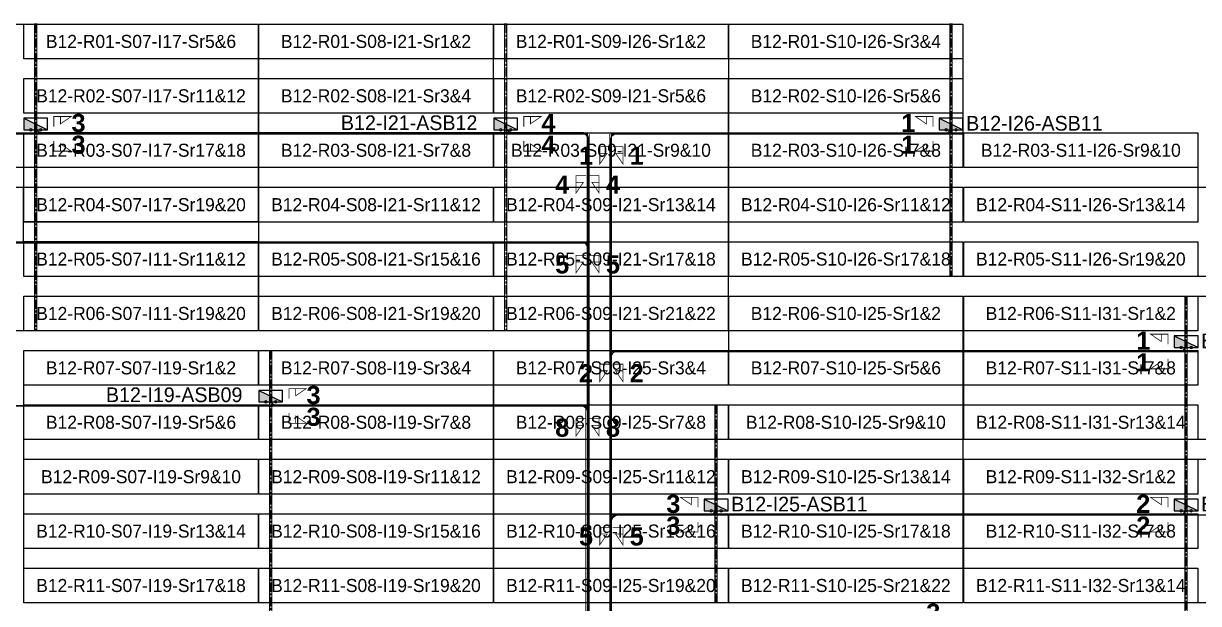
# Model space of a CAD drawing. Header units: metres. Extents: x 529297 to 529977, y 2674414 to 2674644.
# Drawn here: x 529491.6 to 529653.6, y 2674564.2 to 2674644.2 of the extents above; entities that cross this region are included whole.
import ezdxf
from ezdxf.enums import TextEntityAlignment as Align

# ---------------------------------------------------------------- set-up
doc = ezdxf.new("R2010")
doc.units = ezdxf.units.M
doc.linetypes.add('CENTER', pattern=[2, 1.25, -0.25, 0.25, -0.25])
doc.layers.add('Boundary-12.5 MW Block', color=6, linetype='Continuous', lineweight=9)
doc.layers.add('PILE', color=1, linetype='Continuous', lineweight=15)
for name, color, linetype in [('DC Trench BL-12', 40, 'Continuous'), ('E-Inverter Grouping', 2, 'Continuous'), ('Inverter Block-12', 7, 'Continuous'), ('LT Cable(AG) INV to LT Panel BL-12', 2, 'Continuous'), ('Messenger Wire Block-12 (Master Path)', 30, 'Continuous'), ('Messenger Wire Block-12 (MW Path)', 191, 'Continuous'), ('MMS Table Block-12', 8, 'Continuous'), ('Plan Line - DC BL-12', 40, 'Continuous'), ('Section Marking BL-12', 2, 'Continuous')]:
    doc.layers.add(name, color=color, linetype=linetype)
doc.styles.add('BoldTextStyle', font='arialbd.ttf')
doc.styles.get("Standard").update_dxf_attribs({"font": 'Adani Regular.ttf'})

# ---------------------------------------------------------------- blocks, each defined once
blk = doc.blocks.new('MMS Table (32.292 x 4.788)')
at = {"color": 0}
blk.add_lwpolyline([(0, -0.002), (0, 4.786), (32.292, 4.786), (32.292, -0.002)], close=True, dxfattribs=at)
at = {"color": 7}
blk.add_attdef('ID1', text='', height=1.8, dxfattribs=at).set_placement((16.146, 2.392), align=Align.MIDDLE_CENTER)
blk = doc.blocks.new('Inverter Block')
h = blk.add_hatch(color=0)
h.dxf.hatch_style = 1
h.paths.add_polyline_path([(-1.46, 2.27), (-1.46, 0.85), (1.46, 0.85)])
at = {"color": 0}
blk.add_lwpolyline([(1.46, 2.27), (-1.46, 2.27), (-1.46, 0.85), (1.46, 0.85)], close=True, dxfattribs=at)
blk.add_lwpolyline([(-1.46, 2.27), (1.46, 0.85)], dxfattribs=at)
at = {"layer": 'PILE'}
for centre in [(-0.61, 0.85), (0.61, 0.85)]:
    blk.add_circle(centre, 0.156, dxfattribs=at)
at = {"color": 7}
blk.add_attdef('ID', (-1.46, 3.01), '', height=1.8, dxfattribs=at)

msp = doc.modelspace()

# ---------------------------------------------------------------- linework, layer by layer
at = {"layer": 'Boundary-12.5 MW Block', "const_width": 0.05}
msp.add_lwpolyline([(529945.14, 2674421.79), (529297.3, 2674421.79), (529297.3, 2674644.08), (529621.12, 2674644.08), (529621.12, 2674629.08), (529653.52, 2674629.08), (529653.52, 2674621.58), (529685.91, 2674621.58), (529685.91, 2674606.58), (529718.3, 2674606.58), (529718.3, 2674591.58), (529750.69, 2674591.58), (529750.69, 2674584.08), (529783.08, 2674584.08)], dxfattribs=at)
at = {"layer": 'DC Trench BL-12', "color": 40, "const_width": 0.15}
for points in [[(529493.44, 2674644.08), (529493.14, 2674644.08), (529493.14, 2674601.79), (529493.44, 2674601.79)], [(529558.23, 2674644.08), (529557.93, 2674644.08), (529557.93, 2674601.79), (529558.23, 2674601.79)], [(529619.63, 2674644.08), (529619.33, 2674644.08), (529619.33, 2674609.29), (529619.63, 2674609.29)], [(529652.03, 2674606.58), (529651.73, 2674606.58), (529651.73, 2674526.79), (529652.03, 2674526.79)], [(529525.83, 2674599.08), (529525.54, 2674599.08), (529525.54, 2674526.79), (529525.83, 2674526.79)], [(529587.24, 2674591.58), (529586.94, 2674591.58), (529586.94, 2674564.29), (529587.24, 2674564.29)]]:
    msp.add_lwpolyline(points, close=True, dxfattribs=at)
at = {"layer": 'E-Inverter Grouping', "color": 3}
for points in [[(529523.95, 2674616.79), (529491.66, 2674616.79), (529491.66, 2674624.29), (529426.87, 2674624.29), (529426.87, 2674644.08), (529523.95, 2674644.08)], [(529491.56, 2674614.08), (529523.95, 2674614.08), (529523.95, 2674601.79), (529394.48, 2674601.79), (529394.48, 2674614.08), (529426.87, 2674614.08), (529426.87, 2674621.58), (529491.56, 2674621.58)], [(529718.3, 2674591.58), (529750.69, 2674591.58), (529750.69, 2674586.79), (529621.22, 2674586.79), (529621.22, 2674606.58), (529718.3, 2674606.58)]]:
    msp.add_lwpolyline(points, close=True, dxfattribs=at)
at = {"layer": 'E-Inverter Grouping'}
for points in [[(529556.34, 2674636.58), (529588.73, 2674636.58), (529588.73, 2674601.79), (529524.05, 2674601.79), (529524.05, 2674644.08), (529556.34, 2674644.08)], [(529621.12, 2674644.08), (529621.12, 2674629.08), (529653.52, 2674629.08), (529653.52, 2674621.58), (529685.91, 2674621.58), (529685.91, 2674609.29), (529588.83, 2674609.29), (529588.83, 2674639.29), (529556.44, 2674639.29), (529556.44, 2674644.08)], [(529621.12, 2674564.29), (529556.44, 2674564.29), (529556.44, 2674599.08), (529588.83, 2674599.08), (529588.83, 2674606.58), (529621.12, 2674606.58)], [(529556.34, 2674564.29), (529491.66, 2674564.29), (529491.66, 2674599.08), (529556.34, 2674599.08)], [(529686.01, 2674564.29), (529621.22, 2674564.29), (529621.22, 2674584.08), (529718.3, 2674584.08), (529718.3, 2674549.29), (529686.01, 2674549.29)]]:
    msp.add_lwpolyline(points, close=True, dxfattribs=at)
at = {"layer": 'LT Cable(AG) INV to LT Panel BL-12'}
for points in [[(529579.49, 2674541.86), (529579.36, 2674541.86, -0.151992), (529578.85, 2674542.02), (529577.38, 2674543.04, 0.151992), (529576.86, 2674543.2), (529570.67, 2674543.2, -0.414214), (529569.77, 2674544.1), (529569.77, 2674554.96, 0.064459), (529569.74, 2674555.19), (529569.49, 2674556.14, -0.064459), (529569.46, 2674556.37), (529569.46, 2674628.12, 0.414214), (529568.56, 2674629.02), (529332.23, 2674629.02, -0.414214), (529331.33, 2674629.92), (529331.33, 2674630.19)], [(529579.49, 2674541.84), (529579.36, 2674541.84, -0.151992), (529578.85, 2674542), (529577.38, 2674543.01, 0.151992), (529576.86, 2674543.17), (529570.65, 2674543.17, -0.414214), (529569.75, 2674544.07), (529569.75, 2674554.95, 0.064459), (529569.72, 2674555.18), (529569.47, 2674556.14, -0.064459), (529569.44, 2674556.37), (529569.44, 2674613.1, 0.414214), (529568.54, 2674614), (529461.8, 2674614, -0.414214), (529460.9, 2674614.9), (529460.9, 2674615.19)], [(529581.48, 2674541.76), (529579.36, 2674541.76, -0.151992), (529578.85, 2674541.92), (529577.38, 2674542.94, 0.151992), (529576.86, 2674543.1), (529570.57, 2674543.1, -0.414214), (529569.67, 2674544), (529569.67, 2674554.94, 0.064459), (529569.64, 2674555.17), (529569.39, 2674556.13, -0.064459), (529569.36, 2674556.36), (529569.36, 2674590.52, 0.414214), (529568.46, 2674591.42), (529364.63, 2674591.42, -0.414214), (529363.73, 2674592.32), (529363.73, 2674592.69)], [(529579.49, 2674541.79), (529579.36, 2674541.79, -0.151992), (529578.85, 2674541.95), (529577.38, 2674542.96, 0.151992), (529576.86, 2674543.12), (529570.6, 2674543.12, -0.414214), (529569.7, 2674544.02), (529569.7, 2674554.95, 0.064459), (529569.67, 2674555.18), (529569.42, 2674556.13, -0.064459), (529569.39, 2674556.36), (529569.39, 2674590.55, 0.414214), (529568.49, 2674591.45), (529461.8, 2674591.45, -0.414214), (529460.9, 2674592.35), (529460.9, 2674592.69)], [(529579.49, 2674541.81), (529579.36, 2674541.81, -0.151992), (529578.85, 2674541.97), (529577.38, 2674542.99, 0.151992), (529576.86, 2674543.15), (529570.62, 2674543.15, -0.414214), (529569.72, 2674544.05), (529569.72, 2674554.95, 0.064459), (529569.69, 2674555.18), (529569.44, 2674556.13, -0.064459), (529569.41, 2674556.36), (529569.41, 2674590.57, 0.414214), (529568.51, 2674591.47), (529526.59, 2674591.47, -0.414214), (529525.69, 2674592.37), (529525.69, 2674592.69)]]:
    msp.add_lwpolyline(points, format="xyb", dxfattribs=at)
at = {"layer": 'LT Cable(AG) INV to LT Panel BL-12', "color": 5}
for points in [[(529580.51, 2674542.17), (529579.93, 2674542.17, -0.089803), (529579.62, 2674542.23), (529577.12, 2674543.17, 0.089803), (529576.8, 2674543.22), (529570.7, 2674543.22, -0.414214), (529569.8, 2674544.12), (529569.8, 2674554.96, 0.064459), (529569.77, 2674555.19), (529569.52, 2674556.14, -0.064459), (529569.49, 2674556.37), (529569.49, 2674628.15, 0.414214), (529568.59, 2674629.05), (529397.02, 2674629.05, -0.414214), (529396.12, 2674629.95), (529396.12, 2674630.19)], [(529580.51, 2674542.2), (529579.94, 2674542.2, -0.089803), (529579.62, 2674542.26), (529577.12, 2674543.19, 0.089803), (529576.81, 2674543.25), (529570.72, 2674543.25, -0.414214), (529569.82, 2674544.15), (529569.82, 2674554.96, 0.064459), (529569.79, 2674555.19), (529569.54, 2674556.15, -0.064459), (529569.51, 2674556.38), (529569.51, 2674628.17, 0.414214), (529568.61, 2674629.07), (529494.19, 2674629.07, -0.414214), (529493.29, 2674629.97), (529493.29, 2674630.19)], [(529580.51, 2674542.22), (529579.94, 2674542.22, -0.089803), (529579.63, 2674542.28), (529577.13, 2674543.22, 0.089803), (529576.81, 2674543.27), (529570.75, 2674543.27, -0.414214), (529569.85, 2674544.17), (529569.85, 2674554.97, 0.064459), (529569.82, 2674555.2), (529569.57, 2674556.15, -0.064459), (529569.54, 2674556.38), (529569.54, 2674628.2, 0.414214), (529568.64, 2674629.1), (529558.98, 2674629.1, -0.414214), (529558.08, 2674630), (529558.08, 2674630.19)], [(529582.58, 2674542.25), (529580.84, 2674542.25, -0.414214), (529579.94, 2674543.15), (529579.94, 2674546.23, 0.221878), (529579.62, 2674546.92), (529572.99, 2674552.47, -0.221878), (529572.67, 2674553.16), (529572.67, 2674554.97, 0.020432), (529572.67, 2674555.04), (529572.57, 2674556.2, -0.020432), (529572.57, 2674556.28), (529572.57, 2674628.11, -0.414214), (529573.47, 2674629.01), (529618.58, 2674629.01, 0.414214), (529619.48, 2674629.91), (529619.48, 2674630.19)], [(529582.58, 2674542.27), (529580.86, 2674542.27, -0.414214), (529579.96, 2674543.17), (529579.96, 2674546.24, 0.221878), (529579.64, 2674546.93), (529573.02, 2674552.48, -0.221878), (529572.7, 2674553.17), (529572.7, 2674554.97, 0.020432), (529572.69, 2674555.05), (529572.6, 2674556.2, -0.020432), (529572.6, 2674556.28), (529572.6, 2674598.09, -0.414214), (529573.5, 2674598.99), (529650.98, 2674598.99, 0.414214), (529651.88, 2674599.89), (529651.88, 2674600.19)], [(529582.58, 2674542.3), (529580.89, 2674542.3, -0.414214), (529579.99, 2674543.2), (529579.99, 2674546.26, 0.221878), (529579.67, 2674546.95), (529573.04, 2674552.49, -0.221878), (529572.72, 2674553.18), (529572.72, 2674554.97, 0.020432), (529572.72, 2674555.05), (529572.62, 2674556.21, -0.020432), (529572.62, 2674556.28), (529572.62, 2674575.56, -0.414214), (529573.52, 2674576.46), (529586.19, 2674576.46, 0.414214), (529587.09, 2674577.36), (529587.09, 2674577.69)], [(529582.58, 2674542.32), (529580.91, 2674542.32, -0.414214), (529580.01, 2674543.22), (529580.01, 2674546.27, 0.221878), (529579.69, 2674546.96), (529573.07, 2674552.51, -0.221878), (529572.75, 2674553.2), (529572.75, 2674554.97, 0.020432), (529572.74, 2674555.05), (529572.65, 2674556.21, -0.020432), (529572.65, 2674556.28), (529572.65, 2674575.54, -0.414214), (529573.55, 2674576.44), (529650.98, 2674576.44, 0.414214), (529651.88, 2674577.34), (529651.88, 2674577.69)], [(529584.52, 2674542.35), (529580.94, 2674542.35, -0.414214), (529580.04, 2674543.25), (529580.04, 2674546.28, 0.221878), (529579.72, 2674546.97), (529573.09, 2674552.52, -0.221878), (529572.77, 2674553.21), (529572.77, 2674554.97, 0.020432), (529572.77, 2674555.05), (529572.67, 2674556.21, -0.020432), (529572.67, 2674556.28), (529572.67, 2674575.51, -0.414214), (529573.57, 2674576.41), (529748.15, 2674576.41, 0.414214), (529749.05, 2674577.31), (529749.05, 2674577.69)]]:
    msp.add_lwpolyline(points, format="xyb", dxfattribs=at)
at = {"layer": 'Messenger Wire Block-12 (Master Path)'}
for points in [[(529329.7, 2674628.94), (529569.37, 2674628.94)], [(529569.37, 2674556.24), (529569.37, 2674628.94)], [(529572.65, 2674556.24), (529572.65, 2674628.94)], [(529572.65, 2674628.94), (529621.12, 2674628.94)], [(529459.26, 2674613.94), (529569.37, 2674613.94)], [(529572.65, 2674598.94), (529653.52, 2674598.94)], [(529362.09, 2674591.44), (529569.37, 2674591.44)], [(529572.65, 2674576.44), (529750.69, 2674576.44)]]:
    msp.add_lwpolyline(points, dxfattribs=at)
at = {"layer": 'Messenger Wire Block-12 (MW Path)', "const_width": 0.1}
for points in [[(529329.7, 2674628.94), (529569.37, 2674628.94)], [(529569.62, 2674556.24), (529569.62, 2674628.94)], [(529572.4, 2674556.24), (529572.4, 2674628.94)], [(529572.65, 2674628.94), (529621.12, 2674628.94)], [(529459.26, 2674613.94), (529569.37, 2674613.94)], [(529572.65, 2674598.94), (529653.52, 2674598.94)], [(529362.09, 2674591.44), (529569.37, 2674591.44)], [(529569.12, 2674556.24), (529569.12, 2674591.44)], [(529572.65, 2674576.44), (529750.69, 2674576.44)]]:
    msp.add_lwpolyline(points, dxfattribs=at)
at = {"layer": 'Plan Line - DC BL-12', "color": 6, "linetype": 'CENTER'}
for points in [[(529493.29, 2674644.08), (529493.29, 2674601.79)], [(529558.08, 2674644.08), (529558.08, 2674601.79)], [(529619.48, 2674644.08), (529619.48, 2674609.29)], [(529651.88, 2674606.58), (529651.88, 2674526.79)], [(529525.69, 2674599.08), (529525.69, 2674526.79)], [(529587.09, 2674591.58), (529587.09, 2674564.29)]]:
    msp.add_lwpolyline(points, dxfattribs=at)
at = {"layer": 'Section Marking BL-12', "color": 94, "lineweight": 35, "true_color": 0x00a500, "const_width": 0.1}
for points in [[(529495.79, 2674629.94), (529495.79, 2674631.33), (529498.19, 2674631.33), (529496.71, 2674630.32), (529496.71, 2674631.33)], [(529560.58, 2674629.94), (529560.58, 2674631.33), (529562.98, 2674631.33), (529561.5, 2674630.32), (529561.5, 2674631.33)], [(529616.98, 2674629.94), (529616.98, 2674631.33), (529614.58, 2674631.33), (529616.06, 2674630.32), (529616.06, 2674631.33)], [(529495.79, 2674627.94), (529495.79, 2674626.55), (529498.19, 2674626.55), (529496.71, 2674627.56), (529496.71, 2674626.55)], [(529560.58, 2674627.94), (529560.58, 2674626.55), (529562.98, 2674626.55), (529561.5, 2674627.56), (529561.5, 2674626.55)], [(529572.45, 2674627.19), (529571.06, 2674627.19), (529571.06, 2674624.79), (529572.07, 2674626.27), (529571.06, 2674626.27)], [(529572.85, 2674627.19), (529574.24, 2674627.19), (529574.24, 2674624.79), (529573.23, 2674626.27), (529574.24, 2674626.27)], [(529616.98, 2674627.94), (529616.98, 2674626.55), (529614.58, 2674626.55), (529616.06, 2674627.56), (529616.06, 2674626.55)], [(529569.17, 2674623.19), (529567.78, 2674623.19), (529567.78, 2674620.79), (529568.79, 2674622.27), (529567.78, 2674622.27)], [(529569.57, 2674623.19), (529570.96, 2674623.19), (529570.96, 2674620.79), (529569.95, 2674622.27), (529570.96, 2674622.27)], [(529569.17, 2674612.19), (529567.78, 2674612.19), (529567.78, 2674609.79), (529568.79, 2674611.27), (529567.78, 2674611.27)], [(529569.57, 2674612.19), (529570.96, 2674612.19), (529570.96, 2674609.79), (529569.95, 2674611.27), (529570.96, 2674611.27)], [(529649.38, 2674599.94), (529649.38, 2674601.33), (529646.98, 2674601.33), (529648.46, 2674600.32), (529648.46, 2674601.33)], [(529649.38, 2674597.94), (529649.38, 2674596.55), (529646.98, 2674596.55), (529648.46, 2674597.56), (529648.46, 2674596.55)], [(529572.45, 2674597.19), (529571.06, 2674597.19), (529571.06, 2674594.79), (529572.07, 2674596.27), (529571.06, 2674596.27)], [(529572.85, 2674597.19), (529574.24, 2674597.19), (529574.24, 2674594.79), (529573.23, 2674596.27), (529574.24, 2674596.27)], [(529528.19, 2674592.44), (529528.19, 2674593.83), (529530.59, 2674593.83), (529529.11, 2674592.82), (529529.11, 2674593.83)], [(529528.19, 2674590.44), (529528.19, 2674589.05), (529530.59, 2674589.05), (529529.11, 2674590.06), (529529.11, 2674589.05)], [(529569.17, 2674589.69), (529567.78, 2674589.69), (529567.78, 2674587.29), (529568.79, 2674588.77), (529567.78, 2674588.77)], [(529569.57, 2674589.69), (529570.96, 2674589.69), (529570.96, 2674587.29), (529569.95, 2674588.77), (529570.96, 2674588.77)], [(529584.59, 2674577.44), (529584.59, 2674578.83), (529582.19, 2674578.83), (529583.67, 2674577.82), (529583.67, 2674578.83)], [(529649.38, 2674577.44), (529649.38, 2674578.83), (529646.98, 2674578.83), (529648.46, 2674577.82), (529648.46, 2674578.83)], [(529584.59, 2674575.44), (529584.59, 2674574.05), (529582.19, 2674574.05), (529583.67, 2674575.06), (529583.67, 2674574.05)], [(529649.38, 2674575.44), (529649.38, 2674574.05), (529646.98, 2674574.05), (529648.46, 2674575.06), (529648.46, 2674574.05)], [(529572.45, 2674574.69), (529571.06, 2674574.69), (529571.06, 2674572.29), (529572.07, 2674573.77), (529571.06, 2674573.77)], [(529572.85, 2674574.69), (529574.24, 2674574.69), (529574.24, 2674572.29), (529573.23, 2674573.77), (529574.24, 2674573.77)]]:
    msp.add_lwpolyline(points, dxfattribs=at)

# ---------------------------------------------------------------- block references
at = {"layer": 'Inverter Block-12'}
ref = msp.add_blockref('Inverter Block', (529493.29, 2674628.53), dxfattribs=dict(at, xscale=1.124999999976148, yscale=1.124999999976148, zscale=1.124999999976148))
ref.add_attrib('ID', 'B12-I17-ASB12', (529470.58, 2674629.46), dxfattribs={"layer": '0', "color": 7, "height": 2.025})
ref = msp.add_blockref('Inverter Block', (529558.08, 2674628.53), dxfattribs=dict(at, xscale=1.124999999976148, yscale=1.124999999976148, zscale=1.124999999976148))
ref.add_attrib('ID', 'B12-I21-ASB12', (529535.36, 2674629.46), dxfattribs={"layer": '0', "color": 7, "height": 2.025})
ref = msp.add_blockref('Inverter Block', (529619.48, 2674628.53), dxfattribs=dict(at, xscale=1.124999999976148, yscale=1.124999999976148, zscale=1.124999999976148))
ref.add_attrib('ID', 'B12-I26-ASB11', (529621.56, 2674629.39), dxfattribs={"layer": '0', "color": 7, "height": 2.025})
ref = msp.add_blockref('Inverter Block', (529651.88, 2674598.53), dxfattribs=dict(at, xscale=1.124999999976148, yscale=1.124999999976148, zscale=1.124999999976148))
ref.add_attrib('ID', 'B12-I31-ASB11', (529653.95, 2674599.39), dxfattribs={"layer": '0', "color": 7, "height": 2.025})
ref = msp.add_blockref('Inverter Block', (529525.69, 2674591.03), dxfattribs=dict(at, xscale=1.124999999976148, yscale=1.124999999976148, zscale=1.124999999976148))
ref.add_attrib('ID', 'B12-I19-ASB09', (529502.97, 2674591.96), dxfattribs={"layer": '0', "color": 7, "height": 2.025})
ref = msp.add_blockref('Inverter Block', (529587.09, 2674576.03), dxfattribs=dict(at, xscale=1.124999999976148, yscale=1.124999999976148, zscale=1.124999999976148))
ref.add_attrib('ID', 'B12-I25-ASB11', (529589.17, 2674576.89), dxfattribs={"layer": '0', "color": 7, "height": 2.025})
ref = msp.add_blockref('Inverter Block', (529651.88, 2674576.03), dxfattribs=dict(at, xscale=1.124999999976148, yscale=1.124999999976148, zscale=1.124999999976148))
ref.add_attrib('ID', 'B12-I32-ASB11', (529653.95, 2674576.89), dxfattribs={"layer": '0', "color": 7, "height": 2.025})
at = {"layer": 'MMS Table Block-12'}
for p, values in [((529491.66, 2674639.29), {'ID1': 'B12-R01-S07-I17-Sr5&6'}), ((529524.05, 2674639.29), {'ID1': 'B12-R01-S08-I21-Sr1&2'}), ((529556.44, 2674639.29), {'ID1': 'B12-R01-S09-I26-Sr1&2'}), ((529588.83, 2674639.29), {'ID1': 'B12-R01-S10-I26-Sr3&4'}), ((529491.66, 2674631.79), {'ID1': 'B12-R02-S07-I17-Sr11&12'}), ((529524.05, 2674631.79), {'ID1': 'B12-R02-S08-I21-Sr3&4'}), ((529556.44, 2674631.79), {'ID1': 'B12-R02-S09-I21-Sr5&6'}), ((529588.83, 2674631.79), {'ID1': 'B12-R02-S10-I26-Sr5&6'}), ((529491.66, 2674624.29), {'ID1': 'B12-R03-S07-I17-Sr17&18'}), ((529524.05, 2674624.29), {'ID1': 'B12-R03-S08-I21-Sr7&8'}), ((529556.44, 2674624.29), {'ID1': 'B12-R03-S09-I21-Sr9&10'}), ((529588.83, 2674624.29), {'ID1': 'B12-R03-S10-I26-Sr7&8'}), ((529621.22, 2674624.29), {'ID1': 'B12-R03-S11-I26-Sr9&10'}), ((529491.66, 2674616.79), {'ID1': 'B12-R04-S07-I17-Sr19&20'}), ((529524.05, 2674616.79), {'ID1': 'B12-R04-S08-I21-Sr11&12'}), ((529556.44, 2674616.79), {'ID1': 'B12-R04-S09-I21-Sr13&14'}), ((529588.83, 2674616.79), {'ID1': 'B12-R04-S10-I26-Sr11&12'}), ((529621.22, 2674616.79), {'ID1': 'B12-R04-S11-I26-Sr13&14'}), ((529491.66, 2674609.29), {'ID1': 'B12-R05-S07-I11-Sr11&12'}), ((529524.05, 2674609.29), {'ID1': 'B12-R05-S08-I21-Sr15&16'}), ((529556.44, 2674609.29), {'ID1': 'B12-R05-S09-I21-Sr17&18'}), ((529588.83, 2674609.29), {'ID1': 'B12-R05-S10-I26-Sr17&18'}), ((529621.22, 2674609.29), {'ID1': 'B12-R05-S11-I26-Sr19&20'}), ((529491.66, 2674601.79), {'ID1': 'B12-R06-S07-I11-Sr19&20'}), ((529524.05, 2674601.79), {'ID1': 'B12-R06-S08-I21-Sr19&20'}), ((529556.44, 2674601.79), {'ID1': 'B12-R06-S09-I21-Sr21&22'}), ((529588.83, 2674601.79), {'ID1': 'B12-R06-S10-I25-Sr1&2'}), ((529621.22, 2674601.79), {'ID1': 'B12-R06-S11-I31-Sr1&2'}), ((529491.66, 2674594.29), {'ID1': 'B12-R07-S07-I19-Sr1&2'}), ((529524.05, 2674594.29), {'ID1': 'B12-R07-S08-I19-Sr3&4'}), ((529556.44, 2674594.29), {'ID1': 'B12-R07-S09-I25-Sr3&4'}), ((529588.83, 2674594.29), {'ID1': 'B12-R07-S10-I25-Sr5&6'}), ((529621.22, 2674594.29), {'ID1': 'B12-R07-S11-I31-Sr7&8'}), ((529491.66, 2674586.79), {'ID1': 'B12-R08-S07-I19-Sr5&6'}), ((529524.05, 2674586.79), {'ID1': 'B12-R08-S08-I19-Sr7&8'}), ((529556.44, 2674586.79), {'ID1': 'B12-R08-S09-I25-Sr7&8'}), ((529588.83, 2674586.79), {'ID1': 'B12-R08-S10-I25-Sr9&10'}), ((529621.22, 2674586.79), {'ID1': 'B12-R08-S11-I31-Sr13&14'}), ((529491.66, 2674579.29), {'ID1': 'B12-R09-S07-I19-Sr9&10'}), ((529524.05, 2674579.29), {'ID1': 'B12-R09-S08-I19-Sr11&12'}), ((529556.44, 2674579.29), {'ID1': 'B12-R09-S09-I25-Sr11&12'}), ((529588.83, 2674579.29), {'ID1': 'B12-R09-S10-I25-Sr13&14'}), ((529621.22, 2674579.29), {'ID1': 'B12-R09-S11-I32-Sr1&2'}), ((529491.66, 2674571.79), {'ID1': 'B12-R10-S07-I19-Sr13&14'}), ((529524.05, 2674571.79), {'ID1': 'B12-R10-S08-I19-Sr15&16'}), ((529556.44, 2674571.79), {'ID1': 'B12-R10-S09-I25-Sr15&16'}), ((529588.83, 2674571.79), {'ID1': 'B12-R10-S10-I25-Sr17&18'}), ((529621.22, 2674571.79), {'ID1': 'B12-R10-S11-I32-Sr7&8'}), ((529491.66, 2674564.29), {'ID1': 'B12-R11-S07-I19-Sr17&18'}), ((529524.05, 2674564.29), {'ID1': 'B12-R11-S08-I19-Sr19&20'}), ((529556.44, 2674564.29), {'ID1': 'B12-R11-S09-I25-Sr19&20'}), ((529588.83, 2674564.29), {'ID1': 'B12-R11-S10-I25-Sr21&22'}), ((529621.22, 2674564.29), {'ID1': 'B12-R11-S11-I32-Sr13&14'})]:
    msp.add_blockref('MMS Table (32.292 x 4.788)', p, dxfattribs=at).add_auto_attribs(values)

# ---------------------------------------------------------------- texts
at = {"layer": 'Section Marking BL-12', "color": 94, "true_color": 0x00a500, "style": 'BoldTextStyle'}
for s, p in [('3', (529499.19, 2674630.44)), ('4', (529563.98, 2674630.44)), ('1', (529613.58, 2674630.44)), ('3', (529499.19, 2674627.44)), ('4', (529563.98, 2674627.44)), ('1', (529613.58, 2674627.44)), ('1', (529569.15, 2674625.94)), ('1', (529576.15, 2674625.94)), ('4', (529565.87, 2674621.94)), ('4', (529572.87, 2674621.94)), ('5', (529565.87, 2674610.94)), ('5', (529572.87, 2674610.94)), ('1', (529645.98, 2674600.44)), ('1', (529645.98, 2674597.44)), ('2', (529569.15, 2674595.94)), ('2', (529576.15, 2674595.94)), ('3', (529531.59, 2674592.94)), ('3', (529531.59, 2674589.94)), ('8', (529565.87, 2674588.44)), ('8', (529572.87, 2674588.44)), ('3', (529581.19, 2674577.94)), ('2', (529645.98, 2674577.94)), ('3', (529581.19, 2674574.94)), ('2', (529645.98, 2674574.94)), ('5', (529569.15, 2674573.44)), ('5', (529576.15, 2674573.44)), ('3', (529617.03, 2674562.94))]:
    msp.add_text(s, height=2.5, dxfattribs=at).set_placement(p, align=Align.MIDDLE_CENTER)

doc.saveas('drawing.dxf')
